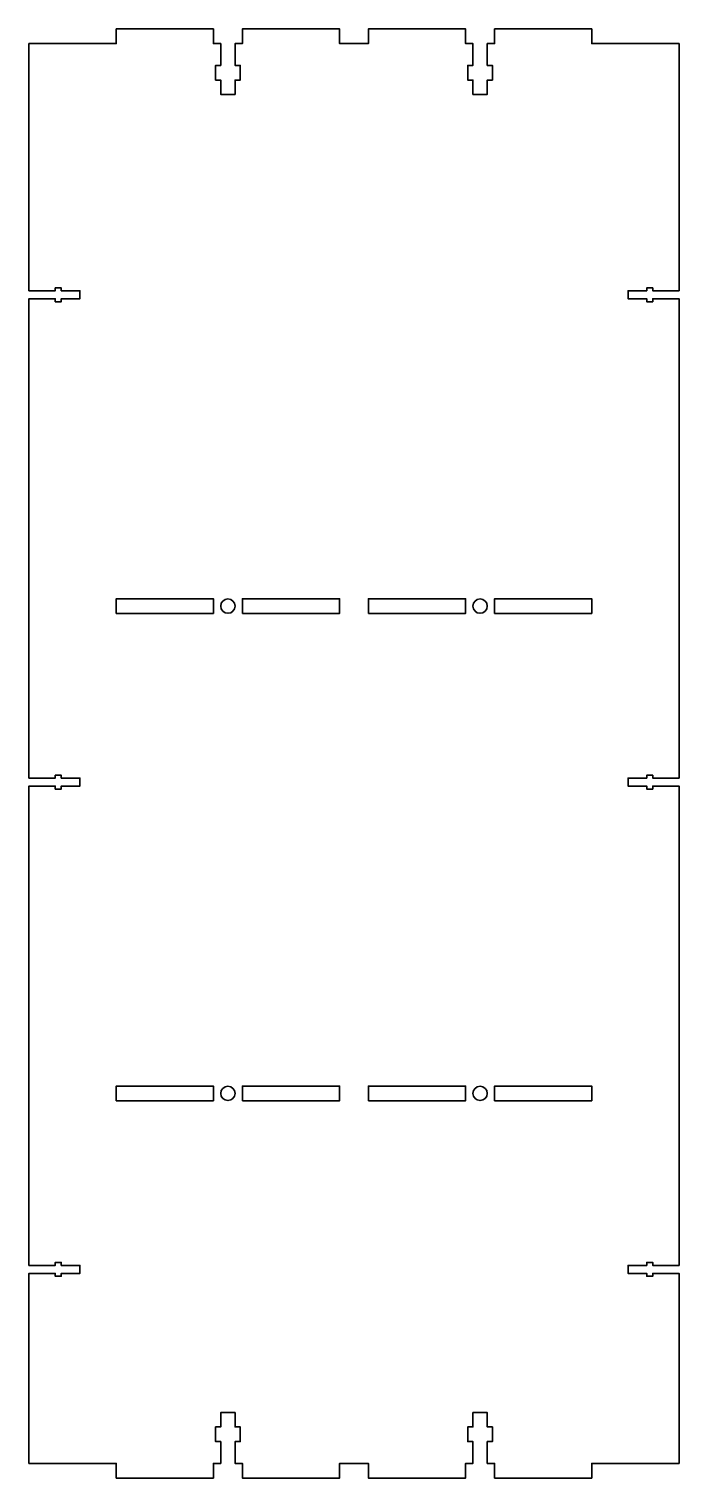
# Model space of a CAD drawing. Header units: millimetres. Extents: x 628 to 897, y 464 to 1061.
import ezdxf

# ---------------------------------------------------------------- set-up
doc = ezdxf.new("R2010")
doc.units = ezdxf.units.MM
doc.layers.add('Левая стенка', color=7, linetype='Continuous', lineweight=30)

msp = doc.modelspace()

# ---------------------------------------------------------------- linework, layer by layer
at = {"layer": 'Левая стенка', "color": 7, "lineweight": 30, "true_color": 0xffffff}
msp.add_lwpolyline([(628.45, 469.65), (664.45, 469.65), (664.45, 469.65), (664.45, 463.65), (664.45, 463.65), (704.55, 463.65), (704.55, 463.65), (704.55, 469.65), (704.55, 469.65), (707.55, 469.65), (707.55, 469.65), (707.55, 478.65), (707.55, 478.65), (705.4, 478.65), (705.4, 478.65), (705.4, 484.75), (705.4, 484.75), (707.55, 484.75), (707.55, 484.75), (707.55, 490.65), (707.55, 490.65), (713.45, 490.65), (713.45, 490.65), (713.45, 484.75), (713.45, 484.75), (715.6, 484.75), (715.6, 484.75), (715.6, 478.65), (715.6, 478.65), (713.45, 478.65), (713.45, 478.65), (713.45, 469.65), (713.45, 469.65), (716.45, 469.65), (716.45, 469.65), (716.45, 463.65), (716.45, 463.65), (756.55, 463.65), (756.55, 463.65), (756.55, 469.65), (756.55, 469.65), (768.45, 469.65), (768.45, 469.65), (768.45, 463.65), (768.45, 463.65), (808.55, 463.65), (808.55, 463.65), (808.55, 469.65), (808.55, 469.65), (811.55, 469.65), (811.55, 469.65), (811.55, 478.65), (811.55, 478.65), (809.4, 478.65), (809.4, 478.65), (809.4, 484.75), (809.4, 484.75), (811.55, 484.75), (811.55, 484.75), (811.55, 490.65), (811.55, 490.65), (817.45, 490.65), (817.45, 490.65), (817.45, 484.75), (817.45, 484.75), (819.6, 484.75), (819.6, 484.75), (819.6, 478.65), (819.6, 478.65), (817.45, 478.65), (817.45, 478.65), (817.45, 469.65), (817.45, 469.65), (820.45, 469.65), (820.45, 469.65), (820.45, 463.65), (820.45, 463.65), (860.55, 463.65), (860.55, 463.65), (860.55, 469.65), (860.55, 469.65), (896.55, 469.65), (896.55, 469.65), (896.55, 548.05), (896.55, 548.05), (885.75, 548.05), (885.75, 548.05), (885.75, 546.85), (885.75, 546.85), (883.25, 546.85), (883.25, 546.85), (883.25, 548.05), (883.25, 548.05), (875.55, 548.05), (875.55, 548.05), (875.55, 551.35), (875.55, 551.35), (883.25, 551.35), (883.25, 551.35), (883.25, 552.55), (883.25, 552.55), (885.75, 552.55), (885.75, 552.55), (885.75, 551.35), (885.75, 551.35), (896.55, 551.35), (896.55, 551.35), (896.55, 749.05), (896.55, 749.05), (885.75, 749.05), (885.75, 749.05), (885.75, 747.85), (885.75, 747.85), (883.25, 747.85), (883.25, 747.85), (883.25, 749.05), (883.25, 749.05), (875.55, 749.05), (875.55, 749.05), (875.55, 752.35), (875.55, 752.35), (883.25, 752.35), (883.25, 752.35), (883.25, 753.55), (883.25, 753.55), (885.75, 753.55), (885.75, 753.55), (885.75, 752.35), (885.75, 752.35), (896.55, 752.35), (896.55, 752.35), (896.55, 950.05), (896.55, 950.05), (885.75, 950.05), (885.75, 950.05), (885.75, 948.85), (885.75, 948.85), (883.25, 948.85), (883.25, 948.85), (883.25, 950.05), (883.25, 950.05), (875.55, 950.05), (875.55, 950.05), (875.55, 953.35), (875.55, 953.35), (883.25, 953.35), (883.25, 953.35), (883.25, 954.55), (883.25, 954.55), (885.75, 954.55), (885.75, 954.55), (885.75, 953.35), (885.75, 953.35), (896.55, 953.35), (896.55, 953.35), (896.55, 1055.35), (896.55, 1055.35), (860.55, 1055.35), (860.55, 1055.35), (860.55, 1061.35), (860.55, 1061.35), (820.45, 1061.35), (820.45, 1061.35), (820.45, 1055.35), (820.45, 1055.35), (817.45, 1055.35), (817.45, 1055.35), (817.45, 1046.35), (817.45, 1046.35), (819.6, 1046.35), (819.6, 1046.35), (819.6, 1040.25), (819.6, 1040.25), (817.45, 1040.25), (817.45, 1040.25), (817.45, 1034.35), (817.45, 1034.35), (811.55, 1034.35), (811.55, 1034.35), (811.55, 1040.25), (811.55, 1040.25), (809.4, 1040.25), (809.4, 1040.25), (809.4, 1046.35), (809.4, 1046.35), (811.55, 1046.35), (811.55, 1046.35), (811.55, 1055.35), (811.55, 1055.35), (808.55, 1055.35), (808.55, 1055.35), (808.55, 1061.35), (808.55, 1061.35), (768.45, 1061.35), (768.45, 1061.35), (768.45, 1055.35), (768.45, 1055.35), (756.55, 1055.35), (756.55, 1055.35), (756.55, 1061.35), (756.55, 1061.35), (716.45, 1061.35), (716.45, 1061.35), (716.45, 1055.35), (716.45, 1055.35), (713.45, 1055.35), (713.45, 1055.35), (713.45, 1046.35), (713.45, 1046.35), (715.6, 1046.35), (715.6, 1046.35), (715.6, 1040.25), (715.6, 1040.25), (713.45, 1040.25), (713.45, 1040.25), (713.45, 1034.35), (713.45, 1034.35), (707.55, 1034.35), (707.55, 1034.35), (707.55, 1040.25), (707.55, 1040.25), (705.4, 1040.25), (705.4, 1040.25), (705.4, 1046.35), (705.4, 1046.35), (707.55, 1046.35), (707.55, 1046.35), (707.55, 1055.35), (707.55, 1055.35), (704.55, 1055.35), (704.55, 1055.35), (704.55, 1061.35), (704.55, 1061.35), (664.45, 1061.35), (664.45, 1061.35), (664.45, 1055.35), (664.45, 1055.35), (628.45, 1055.35), (628.45, 1055.35), (628.45, 953.35), (628.45, 953.35), (639.25, 953.35), (639.25, 953.35), (639.25, 954.55), (639.25, 954.55), (641.75, 954.55), (641.75, 954.55), (641.75, 953.35), (641.75, 953.35), (649.45, 953.35), (649.45, 953.35), (649.45, 950.05), (649.45, 950.05), (641.75, 950.05), (641.75, 950.05), (641.75, 948.85), (641.75, 948.85), (639.25, 948.85), (639.25, 948.85), (639.25, 950.05), (639.25, 950.05), (628.45, 950.05), (628.45, 950.05), (628.45, 752.35), (628.45, 752.35), (639.25, 752.35), (639.25, 752.35), (639.25, 753.55), (639.25, 753.55), (641.75, 753.55), (641.75, 753.55), (641.75, 752.35), (641.75, 752.35), (649.45, 752.35), (649.45, 752.35), (649.45, 749.05), (649.45, 749.05), (641.75, 749.05), (641.75, 749.05), (641.75, 747.85), (641.75, 747.85), (639.25, 747.85), (639.25, 747.85), (639.25, 749.05), (639.25, 749.05), (628.45, 749.05), (628.45, 749.05), (628.45, 551.35), (628.45, 551.35), (639.25, 551.35), (639.25, 551.35), (639.25, 552.55), (639.25, 552.55), (641.75, 552.55), (641.75, 552.55), (641.75, 551.35), (641.75, 551.35), (649.45, 551.35), (649.45, 551.35), (649.45, 548.05), (649.45, 548.05), (641.75, 548.05), (641.75, 548.05), (641.75, 546.85), (641.75, 546.85), (639.25, 546.85), (639.25, 546.85), (639.25, 548.05), (639.25, 548.05), (628.45, 548.05), (628.45, 548.05), (628.45, 469.65)], dxfattribs=at)
at = {"layer": 'Левая стенка', "color": 7, "lineweight": 30, "true_color": 0xffffff, "extrusion": (0, 0, -1)}
for points in [[(-664.475, 820.275), (-664.475, 826.325), (-664.475, 826.325), (-704.525, 826.325), (-704.525, 826.325), (-704.525, 820.275), (-704.525, 820.275), (-664.475, 820.275)], [(-716.475, 820.275), (-716.475, 826.325), (-716.475, 826.325), (-756.525, 826.325), (-756.525, 826.325), (-756.525, 820.275), (-756.525, 820.275), (-716.475, 820.275)], [(-768.475, 820.275), (-768.475, 826.325), (-768.475, 826.325), (-808.525, 826.325), (-808.525, 826.325), (-808.525, 820.275), (-808.525, 820.275), (-768.475, 820.275)], [(-820.475, 820.275), (-820.475, 826.325), (-820.475, 826.325), (-860.525, 826.325), (-860.525, 826.325), (-860.525, 820.275), (-860.525, 820.275), (-820.475, 820.275)], [(-664.475, 619.275), (-664.475, 625.325), (-664.475, 625.325), (-704.525, 625.325), (-704.525, 625.325), (-704.525, 619.275), (-704.525, 619.275), (-664.475, 619.275)], [(-716.475, 619.275), (-716.475, 625.325), (-716.475, 625.325), (-756.525, 625.325), (-756.525, 625.325), (-756.525, 619.275), (-756.525, 619.275), (-716.475, 619.275)], [(-768.475, 619.275), (-768.475, 625.325), (-768.475, 625.325), (-808.525, 625.325), (-808.525, 625.325), (-808.525, 619.275), (-808.525, 619.275), (-768.475, 619.275)], [(-820.475, 619.275), (-820.475, 625.325), (-820.475, 625.325), (-860.525, 625.325), (-860.525, 625.325), (-860.525, 619.275), (-860.525, 619.275), (-820.475, 619.275)]]:
    msp.add_lwpolyline(points, dxfattribs=at)
at = {"layer": 'Левая стенка', "color": 7, "lineweight": 30, "true_color": 0xffffff}
for centre in [(710.5, 823.3), (814.5, 823.3), (710.5, 622.3), (814.5, 622.3)]:
    msp.add_circle(centre, 2.95, dxfattribs=at)

doc.saveas('drawing.dxf')
